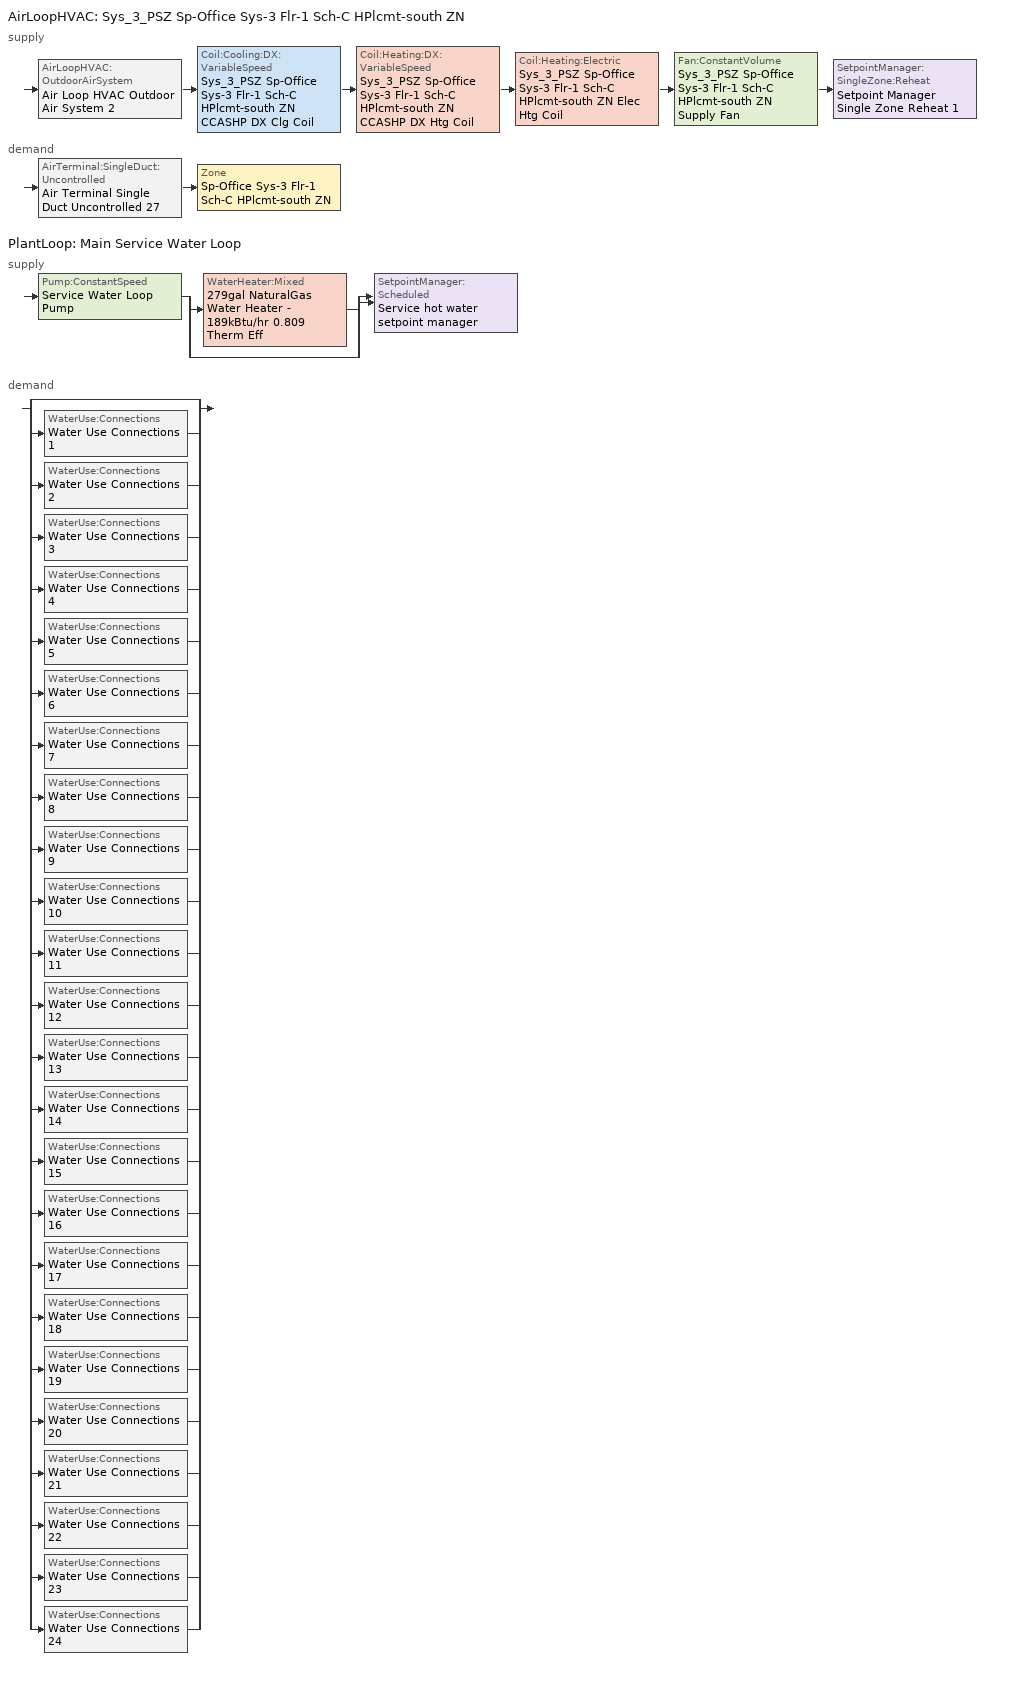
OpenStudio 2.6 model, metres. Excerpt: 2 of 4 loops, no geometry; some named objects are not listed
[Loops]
AirLoopHVAC 'Sys_3_PSZ Sp-Office Sys-3 Flr-1 Sch-C HPlcmt-south ZN'
 supply: AirLoopHVAC:OutdoorAirSystem 'Air Loop HVAC Outdoor Air System 2' > Coil:Cooling:DX:VariableSpeed 'Sys_3_PSZ Sp-Office Sys-3 Flr-1 Sch-C HPlcmt-south ZN CCASHP DX Clg Coil' > Coil:Heating:DX:VariableSpeed 'Sys_3_PSZ Sp-Office Sys-3 Flr-1 Sch-C HPlcmt-south ZN CCASHP DX Htg Coil' > Coil:Heating:Electric 'Sys_3_PSZ Sp-Office Sys-3 Flr-1 Sch-C HPlcmt-south ZN Elec Htg Coil' > Fan:ConstantVolume 'Sys_3_PSZ Sp-Office Sys-3 Flr-1 Sch-C HPlcmt-south ZN Supply Fan' > SetpointManager:SingleZone:Reheat 'Setpoint Manager Single Zone Reheat 1'
 demand: AirTerminal:SingleDuct:Uncontrolled 'Air Terminal Single Duct Uncontrolled 27' > Zone 'Sp-Office Sys-3 Flr-1 Sch-C HPlcmt-south ZN'
PlantLoop 'Main Service Water Loop'
 supply: Pump:ConstantSpeed 'Service Water Loop Pump' > split
  | WaterHeater:Mixed '279gal NaturalGas Water Heater - 189kBtu/hr 0.809 Therm Eff'
  | bypass
  join > SetpointManager:Scheduled 'Service hot water setpoint manager'
 demand: split
  | bypass
  | WaterUse:Connections 'Water Use Connections 1'
  | WaterUse:Connections 'Water Use Connections 2'
  | WaterUse:Connections 'Water Use Connections 3'
  | WaterUse:Connections 'Water Use Connections 4'
  | WaterUse:Connections 'Water Use Connections 5'
  | WaterUse:Connections 'Water Use Connections 6'
  | WaterUse:Connections 'Water Use Connections 7'
  | WaterUse:Connections 'Water Use Connections 8'
  | WaterUse:Connections 'Water Use Connections 9'
  | WaterUse:Connections 'Water Use Connections 10'
  | WaterUse:Connections 'Water Use Connections 11'
  | WaterUse:Connections 'Water Use Connections 12'
  | WaterUse:Connections 'Water Use Connections 13'
  | WaterUse:Connections 'Water Use Connections 14'
  | WaterUse:Connections 'Water Use Connections 15'
  | WaterUse:Connections 'Water Use Connections 16'
  | WaterUse:Connections 'Water Use Connections 17'
  | WaterUse:Connections 'Water Use Connections 18'
  | WaterUse:Connections 'Water Use Connections 19'
  | WaterUse:Connections 'Water Use Connections 20'
  | WaterUse:Connections 'Water Use Connections 21'
  | WaterUse:Connections 'Water Use Connections 22'
  | WaterUse:Connections 'Water Use Connections 23'
  | WaterUse:Connections 'Water Use Connections 24'
[Sizing:Zone]
Sp-Office Sys-3 Flr-1 Sch-C HPlcmt-south ZN: Zone Cooling Design Supply Air Temperature Input Method=SupplyAirTemperature; Zone Cooling Design Supply Air Temperature {C}=13; Zone Cooling Design Supply Air Temperature Difference {deltaC}=11.11; Zone Heating Design Supply Air Temperature Input Method=SupplyAirTemperature; Zone Heating Design Supply Air Temperature {C}=43; Zone Heating Design Supply Air Temperature Difference {deltaC}=11.11; Zone Cooling Design Supply Air Humidity Ratio {kg-H2O/kg-air}=0.0085; Zone Heating Design Supply Air Humidity Ratio {kg-H2O/kg-air}=0.008; Zone Heating Sizing Factor=1.3; Zone Cooling Sizing Factor=1.1; Cooling Design Air Flow Method=DesignDay; Heating Design Air Flow Method=DesignDay; Account for Dedicated Outdoor Air System=No; Dedicated Outdoor Air System Control Strategy=NeutralSupplyAir; Dedicated Outdoor Air Low Setpoint Temperature for Design {C}=autosize; Dedicated Outdoor Air High Setpoint Temperature for Design {C}=autosize
[Zone equipment]
Sp-Office Sys-3 Flr-1 Sch-C HPlcmt-south ZN: Air Terminal Single Duct Uncontrolled 27, Sp-Office Sys-3 Flr-1 Sch-C HPlcmt-south ZN Elec Baseboard
[PlantLoop]
Main Service Water Loop: Glycol Concentration=0; Maximum Loop Temperature {C}=60; Minimum Loop Temperature {C}=10; Plant Loop Volume {m3}=Autocalculate; Load Distribution Scheme=Optimal
[Sizing:Plant]
Main Service Water Loop: Loop Type=Heating; Design Loop Exit Temperature {C}=60; Loop Design Temperature Difference {deltaC}=5; Sizing Option=NonCoincident; Zone Timesteps in Averaging Window=1; Coincident Sizing Factor Mode=None
[AirLoopHVAC]
Sys_3_PSZ Sp-Office Sys-3 Flr-1 Sch-C HPlcmt-south ZN: Availability Schedule=Sys_3_PSZ Sp-Office Sys-3 Flr-1 Sch-C HPlcmt-south ZN Occ Sch; Design Supply Air Flow Rate {m3/s}=AutoSize
[Sizing:System]
Sys_3_PSZ Sp-Office Sys-3 Flr-1 Sch-C HPlcmt-south ZN: Type of Load to Size On=Sensible; Design Outdoor Air Flow Rate {m3/s}=Autosize; Minimum System Air Flow Ratio=1; Preheat Design Temperature {C}=7; Preheat Design Humidity Ratio {kg-H2O/kg-Air}=0.008; Precool Design Temperature {C}=13; Precool Design Humidity Ratio {kg-H2O/kg-Air}=0.008; Central Cooling Design Supply Air Temperature {C}=13; Central Heating Design Supply Air Temperature {C}=43; Sizing Option=NonCoincident; 100% Outdoor Air in Cooling=No; 100% Outdoor Air in Heating=No; Central Cooling Design Supply Air Humidity Ratio {kg-H2O/kg-Air}=0.0085; Central Heating Design Supply Air Humidity Ratio {kg-H2O/kg-Air}=0.008; Cooling Design Air Flow Method=DesignDay; Cooling Design Air Flow Rate {m3/s}=0; Heating Design Air Flow Method=DesignDay; Heating Design Air Flow Rate {m3/s}=0; System Outdoor Air Method=ZoneSum; Zone Maximum Outdoor Air Fraction=1; Cooling Supply Air Flow Rate Per Floor Area {m3/s-m2}=0.00996765; Cooling Fraction of Autosized Cooling Supply Air Flow Rate=1; Cooling Supply Air Flow Rate Per Unit Cooling Capacity {m3/s-W}=3.94755e-05; Heating Supply Air Flow Rate Per Floor Area {m3/s-m2}=0.00996765; Heating Fraction of Autosized Heating Supply Air Flow Rate=1; Heating Fraction of Autosized Cooling Supply Air Flow Rate=1; Heating Supply Air Flow Rate Per Unit Heating Capacity {m3/s-W}=3.15882e-05; Cooling Design Capacity Method=CoolingDesignCapacity; Cooling Design Capacity {W}=autosize; Cooling Design Capacity Per Floor Area {W/m2}=234.7; Fraction of Autosized Cooling Design Capacity=1; Heating Design Capacity Method=HeatingDesignCapacity; Heating Design Capacity {W}=autosize; Heating Design Capacity Per Floor Area {W/m2}=157; Fraction of Autosized Heating Design Capacity=1; Central Cooling Capacity Control Method=OnOff
[Controller:OutdoorAir]
Controller Outdoor Air 2: Minimum Outdoor Air Flow Rate {m3/s}=autosize; Maximum Outdoor Air Flow Rate {m3/s}=Autosize; Economizer Control Type=NoEconomizer; Economizer Control Action Type=ModulateFlow; Economizer Maximum Limit Dry-Bulb Temperature {C}=28; Economizer Maximum Limit Enthalpy {J/kg}=64000; Economizer Minimum Limit Dry-Bulb Temperature {C}=-100; Lockout Type=NoLockout; Minimum Limit Type=FixedMinimum; Minimum Outdoor Air Schedule=Sys_3_PSZ Sp-Office Sys-3 Flr-1 Sch-C HPlcmt-south ZN Occ Sch; Controller Mechanical Ventilation=Controller Mechanical Ventilation 2; High Humidity Control=No; Heat Recovery Bypass Control Type=BypassWhenOAFlowGreaterThanMinimum
[Controller:MechanicalVentilation]
Controller Mechanical Ventilation 2: Availability Schedule=Always On Discrete; System Outdoor Air Method=ZoneSum
[AirLoopHVAC:OutdoorAirSystem]
Air Loop HVAC Outdoor Air System 2: Controller=Controller Outdoor Air 2
[SetpointManager:Scheduled]
Service hot water setpoint manager: Control Variable=Temperature; Schedule=Service Water Loop Temp - 140F
[Coil:Heating:Electric]
Sys_3_PSZ Sp-Office Sys-3 Flr-1 Sch-C HPlcmt-south ZN Elec Htg Coil: Availability Schedule=Always On Discrete
[Fan:ConstantVolume]
Sys_3_PSZ Sp-Office Sys-3 Flr-1 Sch-C HPlcmt-south ZN Supply Fan: Availability Schedule=Always On Discrete; Fan Efficiency=0.39975; Pressure Rise {Pa}=640; Maximum Flow Rate {m3/s}=AutoSize; Motor Efficiency=0.615
[AirTerminal:SingleDuct:Uncontrolled]
Air Terminal Single Duct Uncontrolled 27: Availability Schedule=Always On Discrete; Maximum Air Flow Rate {m3/s}=AutoSize
[SetpointManager:SingleZone:Reheat]
Setpoint Manager Single Zone Reheat 1: Minimum Supply Air Temperature {C}=13; Maximum Supply Air Temperature {C}=43; Control Zone=Sp-Office Sys-3 Flr-1 Sch-C HPlcmt-south ZN
[Pump:ConstantSpeed]
Service Water Loop Pump: Rated Flow Rate {m3/s}=autosize; Rated Pump Head {Pa}=126074; Rated Power Consumption {W}=autosize; Motor Efficiency=0.7; Fraction of Motor Inefficiencies to Fluid Stream=0; Pump Control Type=Intermittent; Design Power Sizing Method=PowerPerFlowPerPressure; Design Electric Power per Unit Flow Rate {W/(m3/s)}=348701.1; Design Shaft Power per Unit Flow Rate per Unit Head {W-s/m3-Pa}=1.28205
[WaterHeater:Mixed]
279gal NaturalGas Water Heater - 189kBtu/hr 0.809 Therm Eff: Tank Volume {m3}=1.05756; Setpoint Temperature Schedule=Service Water Loop Temp - 140F; Deadband Temperature Difference {deltaC}=2; Maximum Temperature Limit {C}=82.2222; Heater Control Type=Cycle; Heater Maximum Capacity {W}=55257.3; Heater Fuel Type=NaturalGas; Heater Thermal Efficiency=0.808801; Part Load Factor Curve=SWH-EFFFPLR-NECB2011; Off Cycle Parasitic Fuel Consumption Rate {W}=20; Off Cycle Parasitic Fuel Type=NaturalGas; Off Cycle Parasitic Heat Fraction to Tank=0.8; On Cycle Parasitic Fuel Type=NaturalGas; On Cycle Parasitic Heat Fraction to Tank=0; Ambient Temperature Indicator=Schedule; Ambient Temperature Schedule=Water Heater Ambient Temp Schedule - 70F; Off Cycle Loss Coefficient to Ambient Temperature {W/K}=12.5056; On Cycle Loss Coefficient to Ambient Temperature {W/K}=12.5056; Use Side Effectiveness=1; Source Side Effectiveness=1; Use Side Design Flow Rate {m3/s}=autosize; Source Side Design Flow Rate {m3/s}=autosize; Indirect Water Heating Recovery Time {hr}=1.5; Source Side Flow Control Mode=IndirectHeatPrimarySetpoint
[WaterUse:Connections]
Name | Water Use Equipment Name 1
Water Use Connections 1 | G n1 apartment Service Water Use 0.15gal/min
Water Use Connections 2 | G n2 apartment Service Water Use 0.15gal/min
Water Use Connections 3 | G ne apartment Service Water Use 0.15gal/min
Water Use Connections 4 | G nw apartment Service Water Use 0.15gal/min
Water Use Connections 5 | G s1 apartment Service Water Use 0.15gal/min
Water Use Connections 6 | G s2 apartment Service Water Use 0.15gal/min
Water Use Connections 7 | G sw apartment Service Water Use 0.15gal/min
Water Use Connections 8 | M n1 apartment Service Water Use 0.15gal/min
Water Use Connections 9 | M n2 apartment Service Water Use 0.15gal/min
Water Use Connections 10 | M ne apartment Service Water Use 0.15gal/min
Water Use Connections 11 | M nw apartment Service Water Use 0.15gal/min
Water Use Connections 12 | M s1 apartment Service Water Use 0.15gal/min
Water Use Connections 13 | M s2 apartment Service Water Use 0.15gal/min
Water Use Connections 14 | M se apartment Service Water Use 0.15gal/min
Water Use Connections 15 | M sw apartment Service Water Use 0.15gal/min
Water Use Connections 16 | Office Service Water Use 0.07gal/min
Water Use Connections 17 | T n1 apartment Service Water Use 0.15gal/min
Water Use Connections 18 | T n2 apartment Service Water Use 0.15gal/min
Water Use Connections 19 | T ne apartment Service Water Use 0.15gal/min
Water Use Connections 20 | T nw apartment Service Water Use 0.15gal/min
Water Use Connections 21 | T s1 apartment Service Water Use 0.15gal/min
Water Use Connections 22 | T s2 apartment Service Water Use 0.15gal/min
Water Use Connections 23 | T se apartment Service Water Use 0.15gal/min
Water Use Connections 24 | T sw apartment Service Water Use 0.15gal/min
[WaterUse:Equipment:Definition]
Name | Peak Flow Rate {m3/s} | Target Temperature Schedule | Sensible Fraction Schedule | Latent Fraction Schedule
G n1 apartment Service Water Use Def 0.15gal/min | 9.37425e-06 | Schedule Ruleset 5 | Schedule Ruleset 3 | Schedule Ruleset 4
G n2 apartment Service Water Use Def 0.15gal/min | 9.37425e-06 | Schedule Ruleset 8 | Schedule Ruleset 6 | Schedule Ruleset 7
G ne apartment Service Water Use Def 0.15gal/min | 9.37425e-06 | Schedule Ruleset 11 | Schedule Ruleset 9 | Schedule Ruleset 10
G nw apartment Service Water Use Def 0.15gal/min | 9.37425e-06 | Schedule Ruleset 14 | Schedule Ruleset 12 | Schedule Ruleset 13
G s1 apartment Service Water Use Def 0.15gal/min | 9.37425e-06 | Schedule Ruleset 17 | Schedule Ruleset 15 | Schedule Ruleset 16
G s2 apartment Service Water Use Def 0.15gal/min | 9.37425e-06 | Schedule Ruleset 20 | Schedule Ruleset 18 | Schedule Ruleset 19
G sw apartment Service Water Use Def 0.15gal/min | 9.37425e-06 | Schedule Ruleset 23 | Schedule Ruleset 21 | Schedule Ruleset 22
M n1 apartment Service Water Use Def 0.15gal/min | 9.37425e-06 | Schedule Ruleset 26 | Schedule Ruleset 24 | Schedule Ruleset 25
M n2 apartment Service Water Use Def 0.15gal/min | 9.37425e-06 | Schedule Ruleset 29 | Schedule Ruleset 27 | Schedule Ruleset 28
M ne apartment Service Water Use Def 0.15gal/min | 9.37425e-06 | Schedule Ruleset 32 | Schedule Ruleset 30 | Schedule Ruleset 31
M nw apartment Service Water Use Def 0.15gal/min | 9.37425e-06 | Schedule Ruleset 35 | Schedule Ruleset 33 | Schedule Ruleset 34
M s1 apartment Service Water Use Def 0.15gal/min | 9.37425e-06 | Schedule Ruleset 38 | Schedule Ruleset 36 | Schedule Ruleset 37
M s2 apartment Service Water Use Def 0.15gal/min | 9.37425e-06 | Schedule Ruleset 41 | Schedule Ruleset 39 | Schedule Ruleset 40
M se apartment Service Water Use Def 0.15gal/min | 9.37425e-06 | Schedule Ruleset 44 | Schedule Ruleset 42 | Schedule Ruleset 43
M sw apartment Service Water Use Def 0.15gal/min | 9.37425e-06 | Schedule Ruleset 47 | Schedule Ruleset 45 | Schedule Ruleset 46
Office Service Water Use Def 0.07gal/min | 4.21841e-06 | Schedule Ruleset 50 | Schedule Ruleset 48 | Schedule Ruleset 49
T n1 apartment Service Water Use Def 0.15gal/min | 9.37425e-06 | Schedule Ruleset 53 | Schedule Ruleset 51 | Schedule Ruleset 52
T n2 apartment Service Water Use Def 0.15gal/min | 9.37425e-06 | Schedule Ruleset 56 | Schedule Ruleset 54 | Schedule Ruleset 55
T ne apartment Service Water Use Def 0.15gal/min | 9.37425e-06 | Schedule Ruleset 59 | Schedule Ruleset 57 | Schedule Ruleset 58
T nw apartment Service Water Use Def 0.15gal/min | 9.37425e-06 | Schedule Ruleset 62 | Schedule Ruleset 60 | Schedule Ruleset 61
T s1 apartment Service Water Use Def 0.15gal/min | 9.37425e-06 | Schedule Ruleset 65 | Schedule Ruleset 63 | Schedule Ruleset 64
T s2 apartment Service Water Use Def 0.15gal/min | 9.37425e-06 | Schedule Ruleset 68 | Schedule Ruleset 66 | Schedule Ruleset 67
T se apartment Service Water Use Def 0.15gal/min | 9.37425e-06 | Schedule Ruleset 71 | Schedule Ruleset 69 | Schedule Ruleset 70
T sw apartment Service Water Use Def 0.15gal/min | 9.37425e-06 | Schedule Ruleset 74 | Schedule Ruleset 72 | Schedule Ruleset 73
[WaterUse:Equipment]
Name | Water Use Equipment Definition | Space | Flow Rate Fraction Schedule
G n1 apartment Service Water Use 0.15gal/min | G n1 apartment Service Water Use Def 0.15gal/min | G N1 Apartment | NECB-G-Service Water Heating
G n2 apartment Service Water Use 0.15gal/min | G n2 apartment Service Water Use Def 0.15gal/min | G N2 Apartment | NECB-G-Service Water Heating
G ne apartment Service Water Use 0.15gal/min | G ne apartment Service Water Use Def 0.15gal/min | G NE Apartment | NECB-G-Service Water Heating
G nw apartment Service Water Use 0.15gal/min | G nw apartment Service Water Use Def 0.15gal/min | G NW Apartment | NECB-G-Service Water Heating
G s1 apartment Service Water Use 0.15gal/min | G s1 apartment Service Water Use Def 0.15gal/min | G S1 Apartment | NECB-G-Service Water Heating
G s2 apartment Service Water Use 0.15gal/min | G s2 apartment Service Water Use Def 0.15gal/min | G S2 Apartment | NECB-G-Service Water Heating
G sw apartment Service Water Use 0.15gal/min | G sw apartment Service Water Use Def 0.15gal/min | G SW Apartment | NECB-G-Service Water Heating
M n1 apartment Service Water Use 0.15gal/min | M n1 apartment Service Water Use Def 0.15gal/min | M N1 Apartment | NECB-G-Service Water Heating
M n2 apartment Service Water Use 0.15gal/min | M n2 apartment Service Water Use Def 0.15gal/min | M N2 Apartment | NECB-G-Service Water Heating
M ne apartment Service Water Use 0.15gal/min | M ne apartment Service Water Use Def 0.15gal/min | M NE Apartment | NECB-G-Service Water Heating
M nw apartment Service Water Use 0.15gal/min | M nw apartment Service Water Use Def 0.15gal/min | M NW Apartment | NECB-G-Service Water Heating
M s1 apartment Service Water Use 0.15gal/min | M s1 apartment Service Water Use Def 0.15gal/min | M S1 Apartment | NECB-G-Service Water Heating
M s2 apartment Service Water Use 0.15gal/min | M s2 apartment Service Water Use Def 0.15gal/min | M S2 Apartment | NECB-G-Service Water Heating
M se apartment Service Water Use 0.15gal/min | M se apartment Service Water Use Def 0.15gal/min | M SE Apartment | NECB-G-Service Water Heating
M sw apartment Service Water Use 0.15gal/min | M sw apartment Service Water Use Def 0.15gal/min | M SW Apartment | NECB-G-Service Water Heating
Office Service Water Use 0.07gal/min | Office Service Water Use Def 0.07gal/min | Office | NECB-C-Service Water Heating
T n1 apartment Service Water Use 0.15gal/min | T n1 apartment Service Water Use Def 0.15gal/min | T N1 Apartment | NECB-G-Service Water Heating
T n2 apartment Service Water Use 0.15gal/min | T n2 apartment Service Water Use Def 0.15gal/min | T N2 Apartment | NECB-G-Service Water Heating
T ne apartment Service Water Use 0.15gal/min | T ne apartment Service Water Use Def 0.15gal/min | T NE Apartment | NECB-G-Service Water Heating
T nw apartment Service Water Use 0.15gal/min | T nw apartment Service Water Use Def 0.15gal/min | T NW Apartment | NECB-G-Service Water Heating
T s1 apartment Service Water Use 0.15gal/min | T s1 apartment Service Water Use Def 0.15gal/min | T S1 Apartment | NECB-G-Service Water Heating
T s2 apartment Service Water Use 0.15gal/min | T s2 apartment Service Water Use Def 0.15gal/min | T S2 Apartment | NECB-G-Service Water Heating
T se apartment Service Water Use 0.15gal/min | T se apartment Service Water Use Def 0.15gal/min | T SE Apartment | NECB-G-Service Water Heating
T sw apartment Service Water Use 0.15gal/min | T sw apartment Service Water Use Def 0.15gal/min | T SW Apartment | NECB-G-Service Water Heating
[Coil:Cooling:DX:VariableSpeed]
Sys_3_PSZ Sp-Office Sys-3 Flr-1 Sch-C HPlcmt-south ZN CCASHP DX Clg Coil: Nominal Speed Level=1; Gross Rated Total Cooling Capacity At Selected Nominal Speed Level {W}=8099.88; Rated Air Flow Rate At Selected Nominal Speed Level {m3/s}=autosize; Nominal Time for Condensate to Begin Leaving the Coil {s}=0; Initial Moisture Evaporation Rate Divided by Steady-State AC Latent Capacity=0; Energy Part Load Fraction Curve=Mitsubishi Hyper Heating VRF CPLFFPLR curve; Condenser Type=AirCooled; Evaporative Condenser Pump Rated Power Consumption {W}=0; Crankcase Heater Capacity {W}=1e-06; Maximum Outdoor Dry-Bulb Temperature for Crankcase Heater Operation {C}=10; Basin Heater Capacity {W/K}=1e-06; Basin Heater Setpoint Temperature {C}=2
[Coil:Heating:DX:VariableSpeed]
Sys_3_PSZ Sp-Office Sys-3 Flr-1 Sch-C HPlcmt-south ZN CCASHP DX Htg Coil: Nominal Speed Level=1; Rated Heating Capacity At Selected Nominal Speed Level {W}=8099.88; Rated Air Flow Rate At Selected Nominal Speed Level {m3/s}=autosize; Energy Part Load Fraction Curve=Mitsubishi Hyper Heating VRF HPLFFPLR curve; Minimum Outdoor Dry-Bulb Temperature for Compressor Operation {C}=-20; Maximum Outdoor Dry-Bulb Temperature for Defrost Operation {C}=5; Crankcase Heater Capacity {W}=1e-06; Maximum Outdoor Dry-Bulb Temperature for Crankcase Heater Operation {C}=10; Defrost Strategy=resistive; Defrost Control=timed; Defrost Time Period Fraction=0; Resistive Defrost Heater Capacity {W}=1e-06
[ZoneHVAC:Baseboard:Convective:Electric]
Sp-Office Sys-3 Flr-1 Sch-C HPlcmt-south ZN Elec Baseboard: Availability Schedule=Always On Discrete; Nominal Capacity {W}=3509.67; Efficiency=1
[Schedule:Ruleset]
Service Water Loop Temp - 140F: Default Day Schedule=Service Water Loop Temp - 140F Default
Water Heater Ambient Temp Schedule - 70F: Default Day Schedule=Water Heater Ambient Temp Schedule - 70F Default
Schedule Ruleset 3: Default Day Schedule=Schedule Day 6
Schedule Ruleset 4: Default Day Schedule=Schedule Day 7
Schedule Ruleset 5: Default Day Schedule=Schedule Day 8
NECB-G-Service Water Heating: Default Day Schedule=NECB-G-Service Water Heating Default
Schedule Ruleset 6: Default Day Schedule=Schedule Day 9
Schedule Ruleset 7: Default Day Schedule=Schedule Day 10
Schedule Ruleset 8: Default Day Schedule=Schedule Day 11
Schedule Ruleset 9: Default Day Schedule=Schedule Day 12
Schedule Ruleset 10: Default Day Schedule=Schedule Day 13
Schedule Ruleset 11: Default Day Schedule=Schedule Day 14
Schedule Ruleset 12: Default Day Schedule=Schedule Day 15
Schedule Ruleset 13: Default Day Schedule=Schedule Day 16
Schedule Ruleset 14: Default Day Schedule=Schedule Day 17
Schedule Ruleset 15: Default Day Schedule=Schedule Day 18
Schedule Ruleset 16: Default Day Schedule=Schedule Day 19
Schedule Ruleset 17: Default Day Schedule=Schedule Day 20
Schedule Ruleset 18: Default Day Schedule=Schedule Day 21
Schedule Ruleset 19: Default Day Schedule=Schedule Day 22
Schedule Ruleset 20: Default Day Schedule=Schedule Day 23
Schedule Ruleset 21: Default Day Schedule=Schedule Day 24
Schedule Ruleset 22: Default Day Schedule=Schedule Day 25
Schedule Ruleset 23: Default Day Schedule=Schedule Day 26
Schedule Ruleset 24: Default Day Schedule=Schedule Day 27
Schedule Ruleset 25: Default Day Schedule=Schedule Day 28
Schedule Ruleset 26: Default Day Schedule=Schedule Day 29
Schedule Ruleset 27: Default Day Schedule=Schedule Day 30
Schedule Ruleset 28: Default Day Schedule=Schedule Day 31
Schedule Ruleset 29: Default Day Schedule=Schedule Day 32
Schedule Ruleset 30: Default Day Schedule=Schedule Day 33
Schedule Ruleset 31: Default Day Schedule=Schedule Day 34
Schedule Ruleset 32: Default Day Schedule=Schedule Day 35
Schedule Ruleset 33: Default Day Schedule=Schedule Day 36
Schedule Ruleset 34: Default Day Schedule=Schedule Day 37
Schedule Ruleset 35: Default Day Schedule=Schedule Day 38
Schedule Ruleset 36: Default Day Schedule=Schedule Day 39
Schedule Ruleset 37: Default Day Schedule=Schedule Day 40
Schedule Ruleset 38: Default Day Schedule=Schedule Day 41
Schedule Ruleset 39: Default Day Schedule=Schedule Day 42
Schedule Ruleset 40: Default Day Schedule=Schedule Day 43
Schedule Ruleset 41: Default Day Schedule=Schedule Day 44
Schedule Ruleset 42: Default Day Schedule=Schedule Day 45
Schedule Ruleset 43: Default Day Schedule=Schedule Day 46
Schedule Ruleset 44: Default Day Schedule=Schedule Day 47
Schedule Ruleset 45: Default Day Schedule=Schedule Day 48
Schedule Ruleset 46: Default Day Schedule=Schedule Day 49
Schedule Ruleset 47: Default Day Schedule=Schedule Day 50
Schedule Ruleset 48: Default Day Schedule=Schedule Day 51
Schedule Ruleset 49: Default Day Schedule=Schedule Day 52
Schedule Ruleset 50: Default Day Schedule=Schedule Day 53
NECB-C-Service Water Heating: Default Day Schedule=NECB-C-Service Water Heating Default
Schedule Ruleset 51: Default Day Schedule=Schedule Day 54
Schedule Ruleset 52: Default Day Schedule=Schedule Day 55
Schedule Ruleset 53: Default Day Schedule=Schedule Day 56
Schedule Ruleset 54: Default Day Schedule=Schedule Day 57
Schedule Ruleset 55: Default Day Schedule=Schedule Day 58
Schedule Ruleset 56: Default Day Schedule=Schedule Day 59
Schedule Ruleset 57: Default Day Schedule=Schedule Day 60
Schedule Ruleset 58: Default Day Schedule=Schedule Day 61
Schedule Ruleset 59: Default Day Schedule=Schedule Day 62
Schedule Ruleset 60: Default Day Schedule=Schedule Day 63
Schedule Ruleset 61: Default Day Schedule=Schedule Day 64
Schedule Ruleset 62: Default Day Schedule=Schedule Day 65
Schedule Ruleset 63: Default Day Schedule=Schedule Day 66
Schedule Ruleset 64: Default Day Schedule=Schedule Day 67
Schedule Ruleset 65: Default Day Schedule=Schedule Day 68
Schedule Ruleset 66: Default Day Schedule=Schedule Day 69
Schedule Ruleset 67: Default Day Schedule=Schedule Day 70
Schedule Ruleset 68: Default Day Schedule=Schedule Day 71
Schedule Ruleset 69: Default Day Schedule=Schedule Day 72
Schedule Ruleset 70: Default Day Schedule=Schedule Day 73
Schedule Ruleset 71: Default Day Schedule=Schedule Day 74
Schedule Ruleset 72: Default Day Schedule=Schedule Day 75
Schedule Ruleset 73: Default Day Schedule=Schedule Day 76
Schedule Ruleset 74: Default Day Schedule=Schedule Day 77
Sys_3_PSZ Sp-Office Sys-3 Flr-1 Sch-C HPlcmt-south ZN Occ Sch: Default Day Schedule=Sys_3_PSZ Sp-Office Sys-3 Flr-1 Sch-C HPlcmt-south ZN Occ Sch Default; Summer Design Day Schedule=Sys_3_PSZ Sp-Office Sys-3 Flr-1 Sch-C HPlcmt-south ZN Occ Sch Summer Design Day; Winter Design Day Schedule=Sys_3_PSZ Sp-Office Sys-3 Flr-1 Sch-C HPlcmt-south ZN Occ Sch Winter Design Day
[Schedule:Day]
Service Water Loop Temp - 140F Default; Schedule Day 8; Schedule Day 11; Schedule Day 14; Schedule Day 17; Schedule Day 20; Schedule Day 23; Schedule Day 26; Schedule Day 29; Schedule Day 32; Schedule Day 35; Schedule Day 38; Schedule Day 41; Schedule Day 44; Schedule Day 47; Schedule Day 50; Schedule Day 53; Schedule Day 56; Schedule Day 59; Schedule Day 62; Schedule Day 65; Schedule Day 68; Schedule Day 71; Schedule Day 74; Schedule Day 77: 24, 0, 60
Water Heater Ambient Temp Schedule - 70F Default: 24, 0, 21.1111
Schedule Day 6; Schedule Day 9; Schedule Day 12; Schedule Day 15; Schedule Day 18; Schedule Day 21; Schedule Day 24; Schedule Day 27; Schedule Day 30; Schedule Day 33; Schedule Day 36; Schedule Day 39; Schedule Day 42; Schedule Day 45; Schedule Day 48; Schedule Day 51; Schedule Day 54; Schedule Day 57; Schedule Day 60; Schedule Day 63; Schedule Day 66; Schedule Day 69; Schedule Day 72; Schedule Day 75: 24, 0, 0.2
Schedule Day 7; Schedule Day 10; Schedule Day 13; Schedule Day 16; Schedule Day 19; Schedule Day 22; Schedule Day 25; Schedule Day 28; Schedule Day 31; Schedule Day 34; Schedule Day 37; Schedule Day 40; Schedule Day 43; Schedule Day 46; Schedule Day 49; Schedule Day 52; Schedule Day 55; Schedule Day 58; Schedule Day 61; Schedule Day 64; Schedule Day 67; Schedule Day 70; Schedule Day 73; Schedule Day 76: 24, 0, 0.05
NECB-G-Service Water Heating Default; NECB-G-Service Water Heating Default|Wkdy Day: 1, 0, 0.1, 6, 0, 0.05, 7, 0, 0.2, 8, 0, 0.8, 9, 0, 0.7, 10, 0, 0.5, 11, 0, 0.4, 14, 0, 0.2, 15, 0, 0.3, 17, 0, 0.5, 19, 0, 0.7, 21, 0, 0.4, 23, 0, 0.2, 24, 0, 0.1
NECB-G-Service Water Heating Sat Day: 1, 0, 0.1, 7, 0, 0.05, 8, 0, 0.2, 11, 0, 0.5, 15, 0, 0.3, 16, 0, 0.7, 17, 0, 0.9, 19, 0, 0.7, 20, 0, 0.6, 21, 0, 0.5, 22, 0, 0.4, 23, 0, 0.3, 24, 0, 0.2
NECB-G-Service Water Heating Sun|Hol Day: 1, 0, 0.1, 8, 0, 0.05, 9, 0, 0.2, 11, 0, 0.3, 13, 0, 0.2, 14, 0, 0.3, 15, 0, 0.4, 16, 0, 0.5, 17, 0, 0.6, 18, 0, 0.7, 19, 0, 0.4, 20, 0, 0.3, 24, 0, 0.2
NECB-C-Service Water Heating Default; NECB-C-Service Water Heating Default|Wkdy Day: 8, 0, 0.05, 9, 0, 0.1, 10, 0, 0.2, 11, 0, 0.3, 12, 0, 0.4, 16, 0, 0.8, 17, 0, 0.6, 18, 0, 0.4, 19, 0, 0.3, 21, 0, 0.2, 24, 0, 0.05
NECB-C-Service Water Heating Sat Day: 8, 0, 0.05, 9, 0, 0.1, 10, 0, 0.2, 11, 0, 0.3, 12, 0, 0.5, 16, 0, 0.9, 17, 0, 0.7, 18, 0, 0.5, 19, 0, 0.3, 21, 0, 0.2, 24, 0, 0.05
NECB-C-Service Water Heating Sun|Hol Day: 8, 0, 0.05, 9, 0, 0.1, 10, 0, 0.2, 11, 0, 0.3, 12, 0, 0.5, 17, 0, 0.9, 18, 0, 0.5, 19, 0, 0.3, 24, 0, 0.05
Sys_3_PSZ Sp-Office Sys-3 Flr-1 Sch-C HPlcmt-south ZN Occ Sch Default; Sys_3_PSZ Sp-Office Sys-3 Flr-1 Sch-C HPlcmt-south ZN Occ Sch Winter Design Day; Sys_3_PSZ Sp-Office Sys-3 Flr-1 Sch-C HPlcmt-south ZN Occ Sch Summer Design Day: 24, 0, 1
Sys_3_PSZ Sp-Office Sys-3 Flr-1 Sch-C HPlcmt-south ZN Occ Sch Monday; Sys_3_PSZ Sp-Office Sys-3 Flr-1 Sch-C HPlcmt-south ZN Occ Sch Tuesday; Sys_3_PSZ Sp-Office Sys-3 Flr-1 Sch-C HPlcmt-south ZN Occ Sch Wednesday; Sys_3_PSZ Sp-Office Sys-3 Flr-1 Sch-C HPlcmt-south ZN Occ Sch Thursday; Sys_3_PSZ Sp-Office Sys-3 Flr-1 Sch-C HPlcmt-south ZN Occ Sch Friday; Sys_3_PSZ Sp-Office Sys-3 Flr-1 Sch-C HPlcmt-south ZN Occ Sch Saturday: 9, 0, 0, 21, 0, 1, 24, 0, 0
Sys_3_PSZ Sp-Office Sys-3 Flr-1 Sch-C HPlcmt-south ZN Occ Sch Sunday: 9, 0, 0, 19, 0, 1, 24, 0, 0
[Schedule:Rule] Date Specification Type=DateRange; Start Month=1; Start Day=1; End Month=12
Name | Schedule Ruleset | Rule Order | Day Schedule | Apply Monday | Apply Tuesday | Apply Wednesday | Apply Thursday | Apply Friday | End Day | Apply Saturday | Apply Sunday
Schedule Rule 32 | NECB-G-Service Water Heating | 2 | NECB-G-Service Water Heating Default|Wkdy Day | Yes | Yes | Yes | Yes | Yes | 31
Schedule Rule 33 | NECB-G-Service Water Heating | 1 | NECB-G-Service Water Heating Sat Day |  |  |  |  |  | 31 | Yes
Schedule Rule 34 | NECB-G-Service Water Heating | 0 | NECB-G-Service Water Heating Sun|Hol Day |  |  |  |  |  | 31 |  | Yes
Schedule Rule 35 | NECB-C-Service Water Heating | 2 | NECB-C-Service Water Heating Default|Wkdy Day | Yes | Yes | Yes | Yes | Yes | 31
Schedule Rule 36 | NECB-C-Service Water Heating | 1 | NECB-C-Service Water Heating Sat Day |  |  |  |  |  | 31 | Yes
Schedule Rule 37 | NECB-C-Service Water Heating | 0 | NECB-C-Service Water Heating Sun|Hol Day |  |  |  |  |  | 31 |  | Yes
Sys_3_PSZ Sp-Office Sys-3 Flr-1 Sch-C HPlcmt-south ZN Occ Sch Monday Rule | Sys_3_PSZ Sp-Office Sys-3 Flr-1 Sch-C HPlcmt-south ZN Occ Sch | 6 | Sys_3_PSZ Sp-Office Sys-3 Flr-1 Sch-C HPlcmt-south ZN Occ Sch Monday | Yes |  |  |  |  | 25
Sys_3_PSZ Sp-Office Sys-3 Flr-1 Sch-C HPlcmt-south ZN Occ Sch Tuesday Rule | Sys_3_PSZ Sp-Office Sys-3 Flr-1 Sch-C HPlcmt-south ZN Occ Sch | 5 | Sys_3_PSZ Sp-Office Sys-3 Flr-1 Sch-C HPlcmt-south ZN Occ Sch Tuesday |  | Yes |  |  |  | 26
Sys_3_PSZ Sp-Office Sys-3 Flr-1 Sch-C HPlcmt-south ZN Occ Sch Wednesday Rule | Sys_3_PSZ Sp-Office Sys-3 Flr-1 Sch-C HPlcmt-south ZN Occ Sch | 4 | Sys_3_PSZ Sp-Office Sys-3 Flr-1 Sch-C HPlcmt-south ZN Occ Sch Wednesday |  |  | Yes |  |  | 27
Sys_3_PSZ Sp-Office Sys-3 Flr-1 Sch-C HPlcmt-south ZN Occ Sch Thursday Rule | Sys_3_PSZ Sp-Office Sys-3 Flr-1 Sch-C HPlcmt-south ZN Occ Sch | 3 | Sys_3_PSZ Sp-Office Sys-3 Flr-1 Sch-C HPlcmt-south ZN Occ Sch Thursday |  |  |  | Yes |  | 28
Sys_3_PSZ Sp-Office Sys-3 Flr-1 Sch-C HPlcmt-south ZN Occ Sch Friday Rule | Sys_3_PSZ Sp-Office Sys-3 Flr-1 Sch-C HPlcmt-south ZN Occ Sch | 2 | Sys_3_PSZ Sp-Office Sys-3 Flr-1 Sch-C HPlcmt-south ZN Occ Sch Friday |  |  |  |  | Yes | 29
Sys_3_PSZ Sp-Office Sys-3 Flr-1 Sch-C HPlcmt-south ZN Occ Sch Saturday Rule | Sys_3_PSZ Sp-Office Sys-3 Flr-1 Sch-C HPlcmt-south ZN Occ Sch | 1 | Sys_3_PSZ Sp-Office Sys-3 Flr-1 Sch-C HPlcmt-south ZN Occ Sch Saturday |  |  |  |  |  | 30 | Yes
Sys_3_PSZ Sp-Office Sys-3 Flr-1 Sch-C HPlcmt-south ZN Occ Sch Sunday Rule | Sys_3_PSZ Sp-Office Sys-3 Flr-1 Sch-C HPlcmt-south ZN Occ Sch | 0 | Sys_3_PSZ Sp-Office Sys-3 Flr-1 Sch-C HPlcmt-south ZN Occ Sch Sunday |  |  |  |  |  | 31 |  | Yes
[Schedule:Constant]
Always On Discrete: Value=1
[Curve:Cubic]
SWH-EFFFPLR-NECB2011: Coefficient1 Constant=0.7576; Coefficient2 x=1.0071; Coefficient3 x**2=-1.4443; Coefficient4 x**3=0.6844; Minimum Value of x=0; Maximum Value of x=1
[Table:MultiVariableLookup]
Mitsubishi Hyper Heating VRF CPLFFPLR curve: LinearInterpolationOfTable, 2, cubic, SingleLineIndependentVariableWithMatrix, 1, 0, 1, Dimensionless, Dimensionless, 1, 0.1, 0.865, 0.2, 0.88, 0.3, 0.895, 0.4, 0.91, 0.5, 1.154, 0.6, 1.144, 0.7, 1.119, 0.8, 1.087, 0.9, 1.052, 1, 1.015
Mitsubishi Hyper Heating VRF HPLFFPLR curve: LinearInterpolationOfTable, 2, cubic, SingleLineIndependentVariableWithMatrix, 1, 0, 1, Dimensionless, Dimensionless, 1, 0.1, 0.865, 0.2, 0.88, 0.3, 0.895, 0.4, 0.91, 0.5, 0.856226, 0.6, 0.918821, 0.7, 0.958967, 0.8, 0.983081, 0.9, 0.996186, 1, 1.00203
